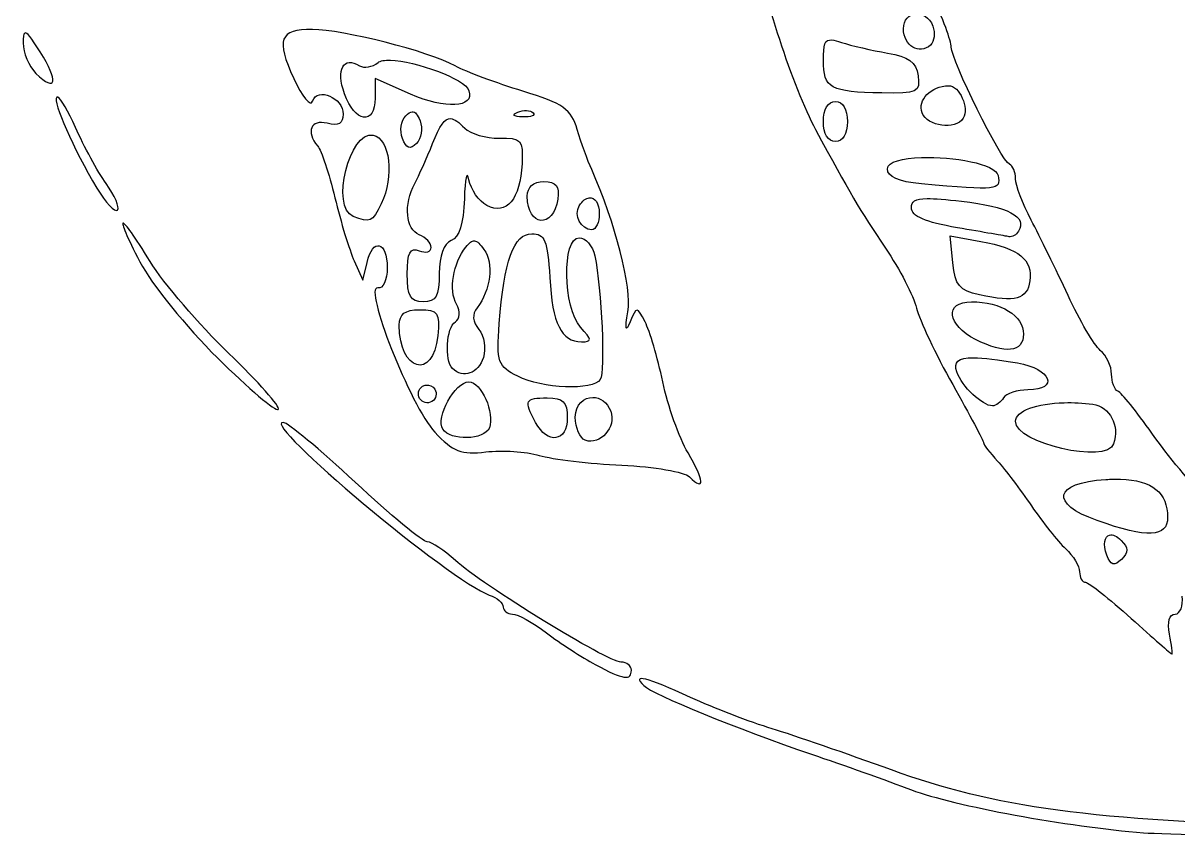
# Model space of a CAD drawing. Extents: x 0 to 79.9, y 0 to 80.2.
# Drawn here: x 4.43 to 34.97, y 0.01 to 21.52 of the extents above; entities that cross this region are included whole.
import ezdxf

# ---------------------------------------------------------------- set-up
doc = ezdxf.new("R2010")
doc.units = 0
doc.layers.add('Layer_1', color=7, linetype='CONTINUOUS')

msp = doc.modelspace()

# ---------------------------------------------------------------- linework, layer by layer
at = {"layer": 'Layer_1', "color": 7}
for points in [[(4.474215, 21.253192), (4.474215, 21.253192)], [(12.084292, 21.347449), (12.084292, 21.347449)], [(25.819475, 21.070738), (25.819475, 21.070738)], [(14.144184, 20.53606), (14.144184, 20.53606)], [(14.675004, 19.640888), (13.742899, 20.053194), (13.742899, 19.536155)], [(28.907382, 19.862474), (28.907382, 19.862474)], [(5.349544, 19.559306), (5.349544, 19.559306)], [(25.913732, 19.442449), (25.913732, 19.442449)], [(14.720204, 19.1707), (14.720204, 19.1707)], [(15.739952, 18.992107), (15.739952, 18.992107)], [(17.746927, 19.204324), (17.746927, 19.204324)], [(13.690534, 18.555543), (13.690534, 18.555543)], [(28.189149, 17.962986), (28.189149, 17.962986)], [(18.202231, 17.325782), (18.202231, 17.325782)], [(19.404982, 16.898591), (19.404982, 16.898591)], [(28.341836, 16.878748), (28.341836, 16.878748)], [(7.075951, 16.229967), (7.075951, 16.229967)], [(17.885282, 15.949949), (17.885282, 15.949949)], [(28.952032, 15.897032), (29.761214, 15.745448)], [(29.020381, 15.183207), (28.952032, 15.897032), (28.952032, 15.897032)], [(16.372196, 15.761433), (16.372196, 15.761433)], [(13.187274, 15.230062), (13.416029, 14.722392), (13.526272, 15.189823)], [(29.510411, 14.150782), (29.510411, 14.150782)], [(14.920295, 13.939115), (14.920295, 13.939115)], [(29.571597, 12.668565), (29.571597, 12.668565)], [(15.082352, 11.949228), (15.082352, 11.949228)], [(16.21951, 12.034115), (16.21951, 12.034115)], [(18.293732, 11.610782), (18.293732, 11.610782)], [(19.500343, 11.623459), (19.500343, 11.623459)], [(31.967178, 11.483452), (31.967178, 11.483452)], [(11.308732, 10.962554), (11.308732, 10.962554)], [(33.450499, 9.461042), (33.450499, 9.461042)], [(33.163315, 7.983786), (33.163315, 7.983786)]]:
    msp.add_lwpolyline(points, dxfattribs=at)
for points in [[(23.788798, 23.599164), (23.971683, 22.316591), (24.786805, 19.822678), (25.389527, 18.701615)], [(28.976836, 20.883876), (28.980122, 21.036603), (28.750398, 21.655728), (28.466409, 22.259709)], [(27.712899, 21.365088), (27.712899, 21.608499), (27.861787, 21.743965), (28.033155, 21.760309)], [(28.033155, 21.760309), (28.204524, 21.776652), (28.398351, 21.673765), (28.488459, 21.438951)], [(28.488459, 21.438951), (28.55847, 21.256503), (28.531699, 21.030282), (28.428927, 20.936242)], [(4.474215, 21.253192), (4.442951, 21.231859), (4.434037, 21.142163), (4.432873, 20.991916)], [(4.882665, 20.756546), (4.640379, 21.13493), (4.526321, 21.288744), (4.474215, 21.253192)], [(12.084292, 21.347449), (11.210846, 21.347449), (11.113003, 21.092156), (11.589301, 20.053194)], [(15.859566, 20.386129), (15.150957, 20.770722), (12.886455, 21.347449), (12.084292, 21.347449)], [(25.596232, 20.532202), (25.596232, 20.952473), (25.626113, 21.088081), (25.819475, 21.070738)], [(28.428927, 20.936242), (28.134415, 20.666751), (27.712899, 20.919247), (27.712899, 21.365088)], [(4.432873, 20.991916), (4.430912, 20.738295), (4.583386, 20.376728), (4.771871, 20.188243)], [(25.819475, 21.070738), (25.883929, 21.064958), (25.966853, 21.042121), (26.072482, 21.007348)], [(26.072482, 21.007348), (26.334422, 20.921118), (26.882107, 20.794383), (27.289566, 20.725679)], [(30.517482, 17.784393), (30.293733, 17.883837), (28.969612, 20.547651), (28.976836, 20.883876)], [(4.771871, 20.188243), (5.309047, 19.651067), (5.374798, 19.987979), (4.882665, 20.756546)], [(12.929306, 19.649154), (12.704993, 20.292623), (12.89976, 20.653792), (13.328385, 20.388886)], [(13.328385, 20.388886), (13.449902, 20.313784), (13.6705, 20.352666), (13.818416, 20.475427)], [(13.818416, 20.475427), (13.876534, 20.523662), (13.992832, 20.541656), (14.144184, 20.53606)], [(14.144184, 20.53606), (14.800044, 20.511808), (16.115441, 20.048995), (16.222266, 19.728529)], [(27.145148, 19.670651), (25.776226, 19.693076), (25.596232, 19.79311), (25.596232, 20.532202)], [(27.289566, 20.725679), (27.847655, 20.631572), (28.046692, 20.483685), (28.097648, 20.127058)], [(17.643299, 19.717505), (16.953212, 19.927222), (16.150607, 20.228169), (15.859566, 20.386129)], [(11.589301, 20.053194), (11.811814, 19.567823), (12.036326, 19.296337), (12.0876, 19.450165)], [(28.097648, 20.127058), (28.159917, 19.691225), (28.084296, 19.65527), (27.145148, 19.670651)], [(28.204583, 19.145895), (28.075599, 19.482016), (28.442494, 19.856237), (28.907382, 19.862474)], [(28.907382, 19.862474), (29.195508, 19.866332), (29.457249, 19.273234), (29.288272, 18.999823)], [(5.320881, 19.557652), (5.206068, 19.442838), (5.761757, 18.187364), (6.384175, 17.155455)], [(5.349544, 19.559306), (5.337718, 19.564848), (5.327785, 19.564558), (5.320881, 19.557652)], [(5.818077, 18.756736), (5.627276, 19.190701), (5.432326, 19.520508), (5.349544, 19.559306)], [(12.0876, 19.450165), (12.215873, 19.83498), (12.896232, 19.546092), (12.896232, 19.106759)], [(13.742899, 19.536155), (13.742899, 18.807539), (13.196237, 18.883434), (12.929306, 19.649154)], [(16.222266, 19.728529), (16.372998, 19.276333), (15.59828, 19.232478), (14.675004, 19.640888)], [(19.087482, 18.701615), (18.925617, 19.243953), (18.71491, 19.391841), (17.643299, 19.717505)], [(25.596232, 18.913282), (25.596232, 19.242542), (25.716177, 19.442449), (25.913732, 19.442449)], [(25.913732, 19.442449), (26.111288, 19.442449), (26.231232, 19.242542), (26.231232, 18.913282)], [(12.472899, 18.868634), (12.039347, 18.982012), (11.898665, 18.64376), (12.222648, 18.267258)], [(12.896232, 19.106759), (12.896232, 18.862143), (12.769766, 18.791004), (12.472899, 18.868634)], [(14.462235, 18.468452), (14.384751, 18.67037), (14.42623, 18.940666), (14.554288, 19.068724)], [(14.554288, 19.068724), (14.617788, 19.132224), (14.67208, 19.166413), (14.720204, 19.1707)], [(14.720204, 19.1707), (14.80041, 19.177846), (14.863976, 19.101104), (14.928012, 18.934228)], [(15.262049, 18.331199), (15.453296, 18.805812), (15.574855, 19.00766), (15.739952, 18.992107)], [(15.739952, 18.992107), (15.839011, 18.982774), (15.953629, 18.894856), (16.108715, 18.740751)], [(17.641094, 19.035651), (17.394514, 19.045808), (17.344361, 19.095967), (17.513212, 19.163534)], [(17.513212, 19.163534), (17.589611, 19.194107), (17.673395, 19.207352), (17.746927, 19.204324)], [(17.918906, 19.146999), (17.989239, 19.076663), (17.864224, 19.02645), (17.641094, 19.035651)], [(17.746927, 19.204324), (17.820459, 19.201295), (17.883737, 19.182166), (17.918906, 19.146999)], [(29.288272, 18.999823), (29.091692, 18.68175), (28.344041, 18.782469), (28.204583, 19.145895)], [(6.630018, 17.275069), (6.401567, 17.593783), (6.036133, 18.260779), (5.818077, 18.756736)], [(13.160816, 16.407456), (12.559494, 16.650097), (13.059271, 18.676788), (13.690534, 18.555543)], [(14.928012, 18.934228), (15.005493, 18.732313), (14.964017, 18.462565), (14.835959, 18.334506)], [(16.108715, 18.740751), (16.262552, 18.587891), (16.674482, 18.46883), (17.023732, 18.476168)], [(19.46727, 17.643282), (19.362758, 17.876115), (19.191721, 18.352365), (19.087482, 18.701615)], [(25.389527, 18.701615), (26.27989, 17.045544), (26.559218, 16.572291), (27.235547, 15.571816)], [(25.913732, 18.384115), (25.716177, 18.384115), (25.596232, 18.584022), (25.596232, 18.913282)], [(26.231232, 18.913282), (26.231232, 18.584022), (26.111288, 18.384115), (25.913732, 18.384115)], [(13.690534, 18.555543), (14.132474, 18.470662), (14.252385, 17.453908), (13.904405, 16.743699)], [(14.835959, 18.334506), (14.666626, 18.165173), (14.564693, 18.201453), (14.462235, 18.468452)], [(14.786901, 17.275623), (14.895695, 17.477773), (15.109589, 17.952843), (15.262049, 18.331199)], [(17.023732, 18.476168), (17.609079, 18.48847), (17.656116, 18.435463), (17.626762, 17.79597)], [(12.222648, 18.267258), (12.317819, 18.156664), (12.522121, 17.54274), (12.676849, 16.902449)], [(17.626762, 17.79597), (17.584282, 16.870504), (17.206691, 16.422671), (16.698516, 16.69464)], [(27.289566, 17.664779), (27.289566, 17.853413), (27.687151, 17.946835), (28.189149, 17.962986)], [(28.189149, 17.962986), (29.025813, 17.989907), (30.152554, 17.80267), (30.213213, 17.484532)], [(30.676232, 17.402953), (30.676232, 17.573917), (30.604793, 17.745588), (30.517482, 17.784393)], [(16.220612, 17.378148), (16.170128, 17.640338), (16.115757, 17.412656), (16.099896, 16.872132)], [(20.427487, 13.885648), (20.537226, 14.504003), (20.089155, 16.257825), (19.46727, 17.643282)], [(28.189149, 17.269007), (27.5701, 17.324763), (27.289566, 17.448012), (27.289566, 17.664779)], [(30.213213, 17.484532), (30.287708, 17.093824), (30.217835, 17.086285), (28.189149, 17.269007)], [(6.384175, 17.155455), (6.61608, 16.770978), (6.859705, 16.510366), (6.925469, 16.576129)], [(6.925469, 16.576129), (6.991235, 16.64189), (6.858471, 16.956356), (6.630018, 17.275069)], [(14.907066, 15.920733), (14.549118, 16.058093), (14.489845, 16.72365), (14.786901, 17.275623)], [(16.698516, 16.69464), (16.486039, 16.808356), (16.271099, 17.115955), (16.220612, 17.378148)], [(17.764566, 16.937726), (17.764566, 17.189017), (17.918561, 17.325782), (18.202231, 17.325782)], [(18.202231, 17.325782), (18.531483, 17.325782), (18.623487, 17.211564), (18.572648, 16.866067)], [(31.090746, 16.309342), (30.862518, 16.739863), (30.676232, 17.231988), (30.676232, 17.402953)], [(12.676849, 16.902449), (12.831577, 16.262157), (13.061305, 15.5094), (13.187274, 15.230062)], [(16.099896, 16.872132), (16.080592, 16.21397), (15.966362, 15.849094), (15.753732, 15.767498)], [(18.572648, 16.866067), (18.455768, 16.071744), (17.764566, 16.133049), (17.764566, 16.937726)], [(19.140399, 16.690782), (19.223356, 16.82501), (19.318446, 16.891352), (19.404982, 16.898591)], [(19.404982, 16.898591), (19.54921, 16.910653), (19.669566, 16.758129), (19.669566, 16.479115)], [(27.924566, 16.636211), (27.924566, 16.803914), (28.008912, 16.877452), (28.341836, 16.878748)], [(28.341836, 16.878748), (28.541591, 16.879524), (28.83058, 16.854496), (29.244727, 16.807639)], [(29.244727, 16.807639), (30.487279, 16.667058), (30.994937, 16.400034), (30.755607, 16.012788)], [(13.904405, 16.743699), (13.663577, 16.252178), (13.608299, 16.22689), (13.160816, 16.407456)], [(19.470026, 16.055782), (19.185896, 16.055782), (18.986052, 16.441044), (19.140399, 16.690782)], [(29.141649, 16.107045), (28.287043, 16.253467), (27.924566, 16.410945), (27.924566, 16.636211)], [(7.075951, 16.229967), (7.023673, 16.227664), (7.165134, 15.884772), (7.521884, 15.2025)], [(7.79253, 15.214627), (7.374387, 15.894198), (7.128227, 16.232267), (7.075951, 16.229967)], [(19.669566, 16.479115), (19.669566, 16.246282), (19.579573, 16.055782), (19.470026, 16.055782)], [(32.064192, 14.318351), (31.757287, 14.982835), (31.318976, 15.878817), (31.090746, 16.309342)], [(15.224566, 15.586698), (15.224566, 15.703114), (15.081691, 15.853725), (14.907066, 15.920733)], [(17.024284, 13.57421), (17.145371, 15.225213), (17.407867, 15.949949), (17.885282, 15.949949)], [(17.885282, 15.949949), (18.230575, 15.949949), (18.303831, 15.771406), (18.359327, 14.791844)], [(30.504805, 15.871124), (30.424363, 15.886065), (29.811043, 15.992355), (29.141649, 16.107045)], [(30.755607, 16.012788), (30.698209, 15.919917), (30.585246, 15.856166), (30.504805, 15.871124)], [(13.526272, 15.189823), (13.681666, 15.848086), (14.060399, 15.749275), (14.060399, 15.050365)], [(14.589566, 14.885), (14.589566, 15.450652), (14.662453, 15.59127), (14.907066, 15.4974)], [(14.907066, 15.4974), (15.081691, 15.430392), (15.224566, 15.470281), (15.224566, 15.586698)], [(15.753732, 15.767498), (15.55445, 15.691027), (15.436232, 15.367394), (15.436232, 14.898231)], [(15.889883, 14.089046), (15.682915, 14.458875), (15.801064, 15.162461), (16.143442, 15.598274)], [(16.143442, 15.598274), (16.235178, 15.715044), (16.302146, 15.770664), (16.372196, 15.761433)], [(16.372196, 15.761433), (16.442246, 15.752201), (16.515421, 15.678036), (16.619692, 15.535435)], [(19.172921, 13.479401), (18.709363, 13.991626), (18.680413, 15.844115), (19.13599, 15.844115)], [(19.13599, 15.844115), (19.308396, 15.844115), (19.494291, 15.629804), (19.54885, 15.367865)], [(29.761214, 15.745448), (30.774279, 15.556119), (31.137369, 15.263071), (31.056572, 14.700345)], [(16.619692, 15.535435), (16.882489, 15.176042), (16.796916, 14.45103), (16.437791, 13.992032)], [(19.54885, 15.367865), (19.731338, 14.491816), (19.830153, 12.293909), (19.696024, 12.095301)], [(27.235547, 15.571816), (27.612107, 15.014777), (27.982714, 14.300402), (28.059614, 13.984316)], [(7.521884, 15.2025), (7.828081, 14.616906), (8.750901, 13.474891), (9.572405, 12.664707)], [(9.866754, 12.790383), (9.082218, 13.544659), (8.148816, 14.635589), (7.79253, 15.214627)], [(14.060399, 15.050365), (14.060399, 14.720281), (13.95327, 14.488354), (13.812904, 14.515136)], [(29.723732, 14.333233), (29.19082, 14.448061), (29.077703, 14.58447), (29.020381, 15.183207)], [(15.012899, 14.150782), (14.67093, 14.150782), (14.589566, 14.291921), (14.589566, 14.885)], [(15.436232, 14.898231), (15.436232, 14.291865), (15.356313, 14.150782), (15.012899, 14.150782)], [(18.359327, 14.791844), (18.428551, 13.569986), (18.664364, 13.092449), (19.198828, 13.092449)], [(31.056572, 14.700345), (30.986764, 14.214158), (30.674736, 14.128317), (29.723732, 14.333233)], [(13.812904, 14.515136), (13.415137, 14.591032), (14.680728, 11.389302), (15.320477, 10.701276)], [(15.861771, 13.623269), (15.992304, 13.703937), (16.003548, 13.885939), (15.889883, 14.089046)], [(29.619552, 13.153634), (28.862099, 13.536861), (28.794975, 14.150782), (29.510411, 14.150782)], [(29.510411, 14.150782), (30.297653, 14.150782), (30.887899, 13.784545), (30.887899, 13.296399)], [(32.919128, 12.863693), (32.755764, 12.999276), (32.371095, 13.653865), (32.064192, 14.318351)], [(14.377899, 13.532871), (14.377899, 13.827527), (14.526539, 13.939115), (14.920295, 13.939115)], [(14.920295, 13.939115), (15.404673, 13.939115), (15.455758, 13.865444), (15.396545, 13.252852)], [(16.437791, 13.992032), (16.299906, 13.815804), (16.315855, 13.624581), (16.485746, 13.419872)], [(20.48316, 13.616654), (20.360413, 13.327802), (20.343317, 13.411396), (20.427487, 13.885648)], [(20.880586, 13.616654), (20.661799, 14.033694), (20.660378, 14.033694), (20.48316, 13.616654)], [(28.059614, 13.984316), (28.136514, 13.66823), (28.566144, 12.758142), (29.014318, 11.961906)], [(15.396545, 13.252852), (15.281576, 12.063458), (14.377899, 12.311861), (14.377899, 13.532871)], [(15.78901, 12.386893), (15.570864, 12.605042), (15.621938, 13.475046), (15.861771, 13.623269)], [(17.51266, 12.180188), (16.985069, 12.447162), (16.949134, 12.549603), (17.024284, 13.57421)], [(19.198828, 13.092449), (19.480796, 13.092449), (19.477405, 13.142947), (19.172921, 13.479401)], [(21.345812, 12.036873), (21.210847, 12.675406), (21.001374, 13.386417), (20.880586, 13.616654)], [(16.485746, 13.419872), (16.626037, 13.250835), (16.678828, 12.91746), (16.603155, 12.679038)], [(30.887899, 13.296399), (30.887899, 12.813116), (30.4008, 12.758368), (29.619552, 13.153634)], [(33.216232, 12.237513), (33.216232, 12.446388), (33.082495, 12.728111), (32.919128, 12.863693)], [(9.572405, 12.664707), (10.393908, 11.85452), (11.117287, 11.242948), (11.179748, 11.305409)], [(11.179748, 11.305409), (11.24221, 11.36787), (10.651286, 12.036105), (9.866754, 12.790383)], [(16.603155, 12.679038), (16.46796, 12.253075), (16.066759, 12.109141), (15.78901, 12.386893)], [(29.124563, 12.298699), (29.034875, 12.556686), (29.140181, 12.673261), (29.571597, 12.668565)], [(29.571597, 12.668565), (29.830446, 12.665746), (30.206973, 12.619278), (30.729149, 12.532966)], [(30.729149, 12.532966), (31.620265, 12.385674), (31.839563, 11.822449), (31.005859, 11.822449)], [(30.068794, 11.399115), (29.796678, 11.399115), (29.259313, 11.911078), (29.124563, 12.298699)], [(33.383251, 11.787171), (33.291266, 11.825976), (33.216232, 12.028635), (33.216232, 12.237513)], [(14.91809, 11.592593), (14.849939, 11.702865), (14.884436, 11.848554), (14.994709, 11.916705)], [(14.994709, 11.916705), (15.022277, 11.933746), (15.052095, 11.944597), (15.082352, 11.949228)], [(15.082352, 11.949228), (15.173126, 11.963119), (15.267711, 11.922793), (15.318824, 11.840088)], [(15.529388, 10.783958), (15.337548, 11.094363), (15.856287, 12.034115), (16.21951, 12.034115)], [(16.21951, 12.034115), (16.548146, 12.034115), (16.912772, 11.215013), (16.761354, 10.817032)], [(19.696024, 12.095301), (19.497041, 11.800667), (18.159779, 11.852728), (17.51266, 12.180188)], [(22.014987, 10.158331), (21.78206, 10.553115), (21.480776, 11.398336), (21.345812, 12.036873)], [(29.014318, 11.961906), (29.462493, 11.16567), (29.829565, 10.475108), (29.829565, 10.427323)], [(15.318824, 11.840088), (15.386975, 11.729815), (15.352475, 11.584123), (15.242205, 11.515972)], [(17.983398, 10.961451), (17.670552, 11.546012), (17.701577, 11.610782), (18.293732, 11.610782)], [(18.293732, 11.610782), (18.717066, 11.610782), (18.822899, 11.504949), (18.822899, 11.081615)], [(19.034566, 11.099254), (19.034566, 11.439394), (19.262317, 11.626262), (19.500343, 11.623459)], [(19.500343, 11.623459), (19.685474, 11.621281), (19.876773, 11.503879), (19.972183, 11.25525)], [(30.358732, 11.610782), (30.286782, 11.494365), (30.156091, 11.399115), (30.068794, 11.399115)], [(31.005859, 11.822449), (30.721689, 11.822449), (30.430682, 11.727199), (30.358732, 11.610782)], [(34.282834, 10.673717), (33.88005, 11.247158), (33.475236, 11.748365), (33.383251, 11.787171)], [(15.242205, 11.515972), (15.131932, 11.447821), (14.986241, 11.482323), (14.91809, 11.592593)], [(30.676232, 10.990666), (30.676232, 11.268991), (31.248869, 11.464594), (31.967178, 11.483452)], [(31.967178, 11.483452), (32.206616, 11.489737), (32.462577, 11.476382), (32.718485, 11.439905)], [(32.718485, 11.439905), (33.176272, 11.374649), (33.434666, 10.883989), (33.269702, 10.393699)], [(18.822899, 11.081615), (18.822899, 10.444318), (18.300272, 10.369368), (17.983398, 10.961451)], [(19.299149, 10.489609), (19.153627, 10.543561), (19.034566, 10.817915), (19.034566, 11.099254)], [(19.972183, 11.25525), (20.129432, 10.84546), (19.68933, 10.34495), (19.299149, 10.489609)], [(11.308732, 10.962554), (10.704198, 10.975807), (15.745732, 6.755151), (16.759149, 6.399594)], [(13.213732, 9.381116), (12.282399, 10.248244), (11.425149, 10.960014), (11.308732, 10.962554)], [(15.320477, 10.701276), (15.798909, 10.186731), (16.018677, 10.101841), (16.669301, 10.180378)], [(16.761354, 10.817032), (16.637312, 10.491012), (15.72562, 10.46645), (15.529388, 10.783958)], [(33.269702, 10.393699), (33.087177, 9.851214), (30.676232, 10.406153), (30.676232, 10.990666)], [(29.829565, 10.427323), (29.829565, 10.379537), (29.996251, 10.159471), (30.199982, 9.938395)], [(35.756232, 8.898804), (35.348774, 9.301544), (34.685619, 10.100275), (34.282834, 10.673717)], [(16.669301, 10.180378), (17.096868, 10.231991), (17.732816, 10.190747), (18.082066, 10.088876)], [(18.082066, 10.088876), (18.431316, 9.987002), (19.414487, 9.871221), (20.267083, 9.831458)], [(22.051918, 9.524432), (22.468134, 9.108216), (22.45014, 9.420808), (22.014987, 10.158331)], [(20.267083, 9.831458), (21.119682, 9.791699), (21.922734, 9.653613), (22.051918, 9.524432)], [(30.199982, 9.938395), (30.40371, 9.717319), (30.808524, 9.184359), (31.099565, 8.753832)], [(15.120937, 7.802436), (15.003333, 7.803534), (14.145066, 8.513989), (13.213732, 9.381116)], [(32.834241, 8.367984), (31.566445, 8.816421), (31.681592, 9.364112), (33.062443, 9.452775)], [(33.062443, 9.452775), (33.200696, 9.461651), (33.330182, 9.464575), (33.450499, 9.461042)], [(33.450499, 9.461042), (34.292718, 9.436319), (34.697899, 9.105865), (34.697899, 8.450666)], [(31.099565, 8.753832), (31.390607, 8.323305), (31.795418, 7.816335), (31.999149, 7.62715)], [(34.697899, 8.450666), (34.697899, 7.920233), (34.16648, 7.896749), (32.834241, 8.367984)], [(33.091106, 7.456824), (32.979027, 7.748898), (33.030245, 7.951754), (33.163315, 7.983786)], [(33.163315, 7.983786), (33.243159, 8.003005), (33.352404, 7.960613), (33.47365, 7.839367)], [(15.861771, 7.313508), (15.57192, 7.581349), (15.238545, 7.801307), (15.120937, 7.802436)], [(33.47365, 7.839367), (33.664559, 7.648464), (33.665264, 7.529925), (33.476957, 7.341621)], [(31.999149, 7.62715), (32.202876, 7.437963), (32.369565, 7.161297), (32.369565, 7.012544)], [(33.476957, 7.341621), (33.288656, 7.153316), (33.19699, 7.180901), (33.091106, 7.456824)], [(20.24283, 4.625782), (19.892296, 4.625782), (16.554437, 6.673451), (15.861771, 7.313508)], [(32.369565, 7.012544), (32.369565, 6.86379), (32.441001, 6.739178), (32.528315, 6.735283)], [(32.528315, 6.735283), (32.615626, 6.731391), (33.157383, 6.302766), (33.732171, 5.782783)], [(16.759149, 6.399594), (16.962877, 6.328113), (17.129566, 6.185483), (17.129566, 6.082644)], [(34.897991, 5.895782), (35.035397, 5.895782), (35.117992, 6.109907), (35.081546, 6.372032)], [(17.129566, 6.082644), (17.129566, 5.979805), (17.239219, 5.895782), (17.373754, 5.895782)], [(17.373754, 5.895782), (17.508284, 5.895782), (17.913098, 5.671861), (18.273338, 5.398585)], [(34.749715, 5.366615), (34.68806, 5.68913), (34.745837, 5.895782), (34.897991, 5.895782)], [(33.732171, 5.782783), (34.306959, 5.2628), (34.793391, 4.837449), (34.813655, 4.837449)], [(18.273338, 5.398585), (18.633575, 5.125312), (19.214482, 4.748467), (19.563732, 4.560738)], [(34.813655, 4.837449), (34.833913, 4.837449), (34.805349, 5.075574), (34.749715, 5.366615)], [(20.516232, 4.414115), (20.516232, 4.530532), (20.39322, 4.625782), (20.24283, 4.625782)], [(19.563732, 4.560738), (20.312282, 4.158377), (20.516232, 4.126971), (20.516232, 4.414115)], [(22.083889, 3.690921), (20.909006, 4.228323), (20.508827, 4.33104), (20.844206, 4.008971)], [(20.844206, 4.008971), (21.095629, 3.767522), (23.324756, 2.854476), (25.278732, 2.192166)], [(24.239692, 2.863547), (23.668437, 3.037698), (22.69845, 3.409816), (22.083889, 3.690921)], [(27.395399, 1.775448), (26.231232, 2.199695), (24.810944, 2.689396), (24.239692, 2.863547)], [(25.278732, 2.192166), (26.093649, 1.915946), (27.284274, 1.491978), (27.924566, 1.250139)], [(38.507899, 0.271181), (32.71544, 0.432987), (30.112657, 0.785223), (27.395399, 1.775448)], [(27.924566, 1.250139), (29.042064, 0.828061), (32.062953, 0.270083), (34.062899, 0.116289)], [(34.062899, 0.116289), (34.586774, 0.076004), (37.02709, 0.026395), (39.486307, 0.006047)]]:
    msp.add_open_spline(points, degree=3, dxfattribs=at)

doc.saveas('drawing.dxf')
